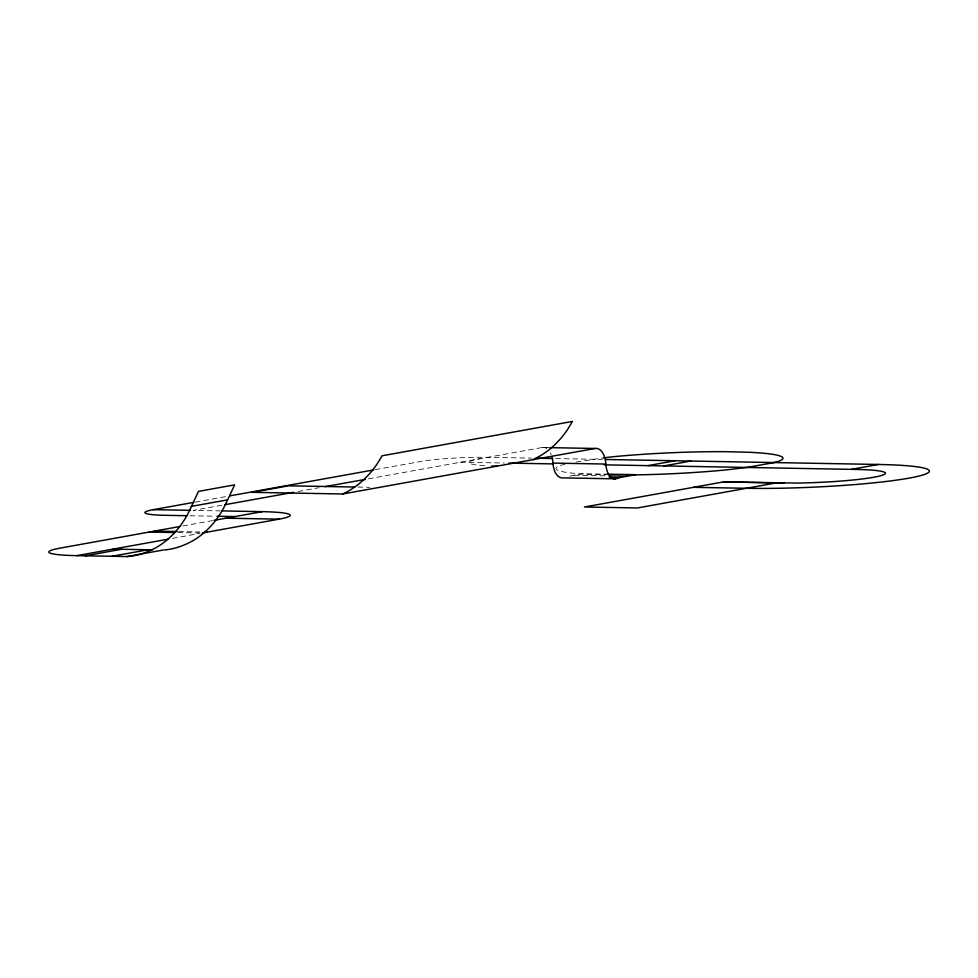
<?xml version="1.0" encoding="UTF-8"?>
<svg xmlns="http://www.w3.org/2000/svg" width="978" height="978" viewBox="0 0 978 978"><rect width="100%" height="100%" fill="white"/><g stroke="black" fill="none" stroke-linecap="round" stroke-linejoin="round"><path stroke-width="0.73" stroke-dasharray="4.89 3.67" d="M565.113 464.134L559.563 465.65A113.644 10.501 -2.6 0 0 589.844 474.416L606.103 474.819M195.356 502.093L226.835 496.408M375.234 469.636L420.748 461.494A48.13 4.45 -2.6 0 1 487.57 457.325L531.506 458.12M221.823 505.259L193.387 510.394L220.343 510.883M298.131 491.494L319.072 487.716M368.449 478.817L542.179 447.508L548.218 447.618M182.727 526.005L212.568 520.614M576.115 462.056L603.292 457.887M172.47 538.389L199.194 533.572M569.832 476.078L582.925 473.707L607.093 474.159M543.475 447.423L548.01 447.496M555.638 458.56L602.424 459.416M460.442 462.215L504.257 463.022M574.196 475.284L605.932 475.87M357.801 487.081L369.855 487.301M190.001 515.761L215.453 516.225M178.632 531.555L199.854 531.946M177.91 532.594L200.649 533.01M542.179 447.508A17.726 10.024 -89 0 1 547.24 448.926M550.369 452.875A17.726 10.024 -89 0 1 551.189 454.623M484.575 465.687A64.132 5.929 -2.6 0 1 480.296 458.67"/><path stroke-width="1.47" d="M164.231 549.966C174.28 549.184 183.937 545.675 192.715 540.834A102.58 84.071 79.8 0 0 225.331 504.709L234.647 484.856L198.485 491.384L189.17 511.237A102.58 84.071 79.8 0 1 156.553 547.35C147.446 552.374 137.372 555.993 126.92 556.568L76.797 555.651A64.328 5.941 -2.6 0 1 60.013 548.145L179.744 526.543M533.193 459.636L541.03 455.393A110.343 90.441 79.8 0 0 567.423 429.733L572.472 421.432L382.019 455.797A110.343 90.441 79.8 0 1 342.74 493.988L252.3 492.337M773.794 462.545L779.344 461.029A113.644 10.501 -2.6 0 0 749.062 452.264L725.407 451.677A113.644 10.501 -2.6 0 0 611.886 456.873L603.292 457.887M187.006 515.712L166.04 515.333A48.521 4.487 -2.6 0 1 153.387 509.66L193.852 502.362M229.83 495.87L373.743 469.905M252.385 492.337L288.461 485.809L354.782 487.032M191.236 506.396L227.397 499.88M224.818 504.721L293.632 492.313M325.063 486.641L365.454 479.354M342.74 493.988L595.064 448.474A17.726 10.024 -89 0 1 603.255 453.841L604.074 455.589A17.726 10.024 -89 0 1 605.847 464.061A16.736 9.462 -89 0 0 618.365 477.826L635.81 474.672L607.093 474.159M214.06 520.345L262.275 511.653A64.328 5.941 -2.6 0 1 279.048 519.159L202.165 533.034M76.797 555.651L168.008 539.196M85.392 555.81L121.553 549.281L113.069 549.11L152.641 549.832M111.859 556.286L148.13 549.746M126.92 556.568L163.082 550.039M647.998 465.638L675.126 460.748M663.781 465.931L690.908 461.029M774.209 462.557L747.082 467.447L727.021 469.807A113.644 10.501 -2.6 0 1 628.414 474.978M784.209 483.034L723.414 481.922L584.428 506.995L637.326 507.961L776.067 482.936M851.337 469.354L878.464 464.464A117.128 10.819 -2.6 0 1 909.027 478.132A117.128 10.819 -2.6 0 1 746.397 488.291L693.5 487.325M549.734 447.643L595.064 448.474M536.03 458.205L552.619 458.511M605.455 459.477L878.464 464.464M551.861 456.567A17.726 10.024 -89 0 1 552.961 463.095L605.847 464.061M508.792 463.095L552.607 463.902M604.294 464.843L856.398 469.452A66.761 6.161 -2.6 0 1 878.256 476.347A66.761 6.161 -2.6 0 1 796.654 483.059L723.414 481.922M608.952 475.919L627.081 476.249M609.294 477.655L618.365 477.826M615.565 478.841L562.68 477.875A16.736 9.462 -89 0 1 552.961 463.095M153.387 509.66L190.429 510.345M221.847 510.907L262.275 511.653M216.945 516.262L234.916 516.592M226.004 518.193L279.048 519.159M154.377 531.115L177.116 531.531M204.402 532.032L207.434 532.081M149.121 532.069L174.879 532.533M497.032 466.151A64.132 5.929 -2.6 0 1 491.702 466.017"/></g></svg>
